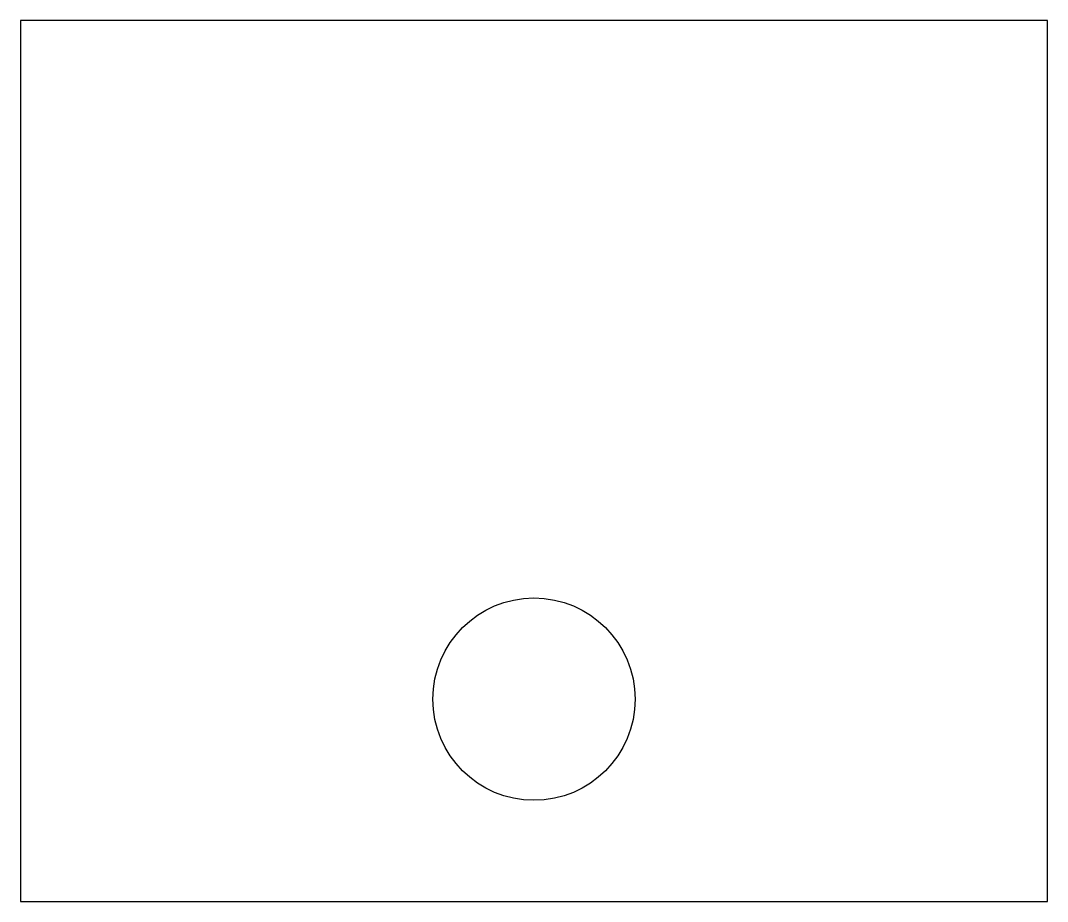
# Model space of a CAD drawing. Header units: millimetres. Extents: x -94.2 to -5.3, y -82.6 to -6.4.
import ezdxf

# ---------------------------------------------------------------- set-up
doc = ezdxf.new("R2010")
doc.units = ezdxf.units.MM
doc.layers.get('0').update_dxf_attribs({"linetype": 'CONTINUOUS'})

msp = doc.modelspace()

# ---------------------------------------------------------------- linework, layer by layer
msp.add_lwpolyline([(-94.157, -82.587), (-5.257, -82.587), (-5.257, -6.387), (-94.157, -6.387)], close=True)
msp.add_circle((-49.707, -65.087), 8.75)

doc.saveas('drawing.dxf')
